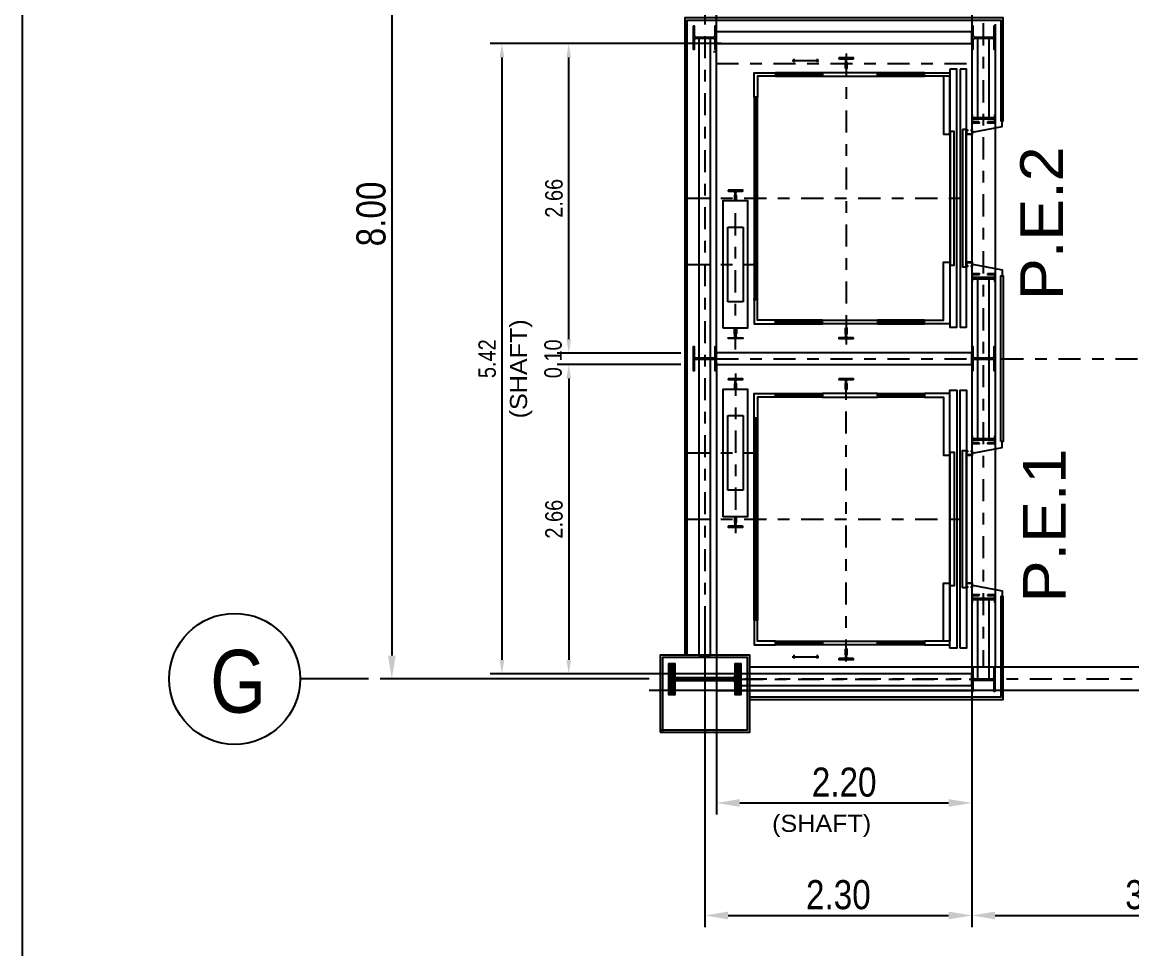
# Model space of a CAD drawing. Header units: millimetres. Extents: x 2148 to 2681, y 758 to 986.
# Drawn here: x 2480.45 to 2490, y 892.58 to 900.55 of the extents above; entities that cross this region are included whole.
import ezdxf

# ---------------------------------------------------------------- set-up
doc = ezdxf.new("R2010")
doc.units = ezdxf.units.MM
doc.linetypes.add('ACAD_ISO02W100', pattern=[15, 12, -3])
doc.linetypes.add('CENTER2', pattern=[28.575, 19.05, -3.175, 3.175, -3.175])
for name, color, linetype in [('ar elev', 2, 'Continuous'), ('cladding', 2, 'Continuous'), ('DIM', 20, 'Continuous'), ('HATCH', 8, 'Continuous'), ('p-boarder', 2, 'Continuous'), ('S-COLS', 6, 'Continuous'), ('TEXT', 6, 'Continuous'), ('wall', 4, 'Continuous')]:
    doc.layers.add(name, color=color, linetype=linetype)
doc.styles.add('ARIALNW', font='ARIALN.TTF')
doc.styles.add('MMTX$0$ESMX$0$X-OPTA1D', font='x-opta1d')
doc.dimstyles.new('DIM 100', dxfattribs={"dimtxt": 0.2, "dimasz": 0.2, "dimexe": 0.1, "dimexo": 0, "dimgap": 0.05, "dimtad": 1, "dimzin": 0, "dimdsep": 46, "dimtxsty": 'ARIALNW', "dimcen": 0.09, "dimclrd": 6, "dimclre": 6, "dimclrt": 13, "dimadec": 0, "dimazin": 0, "dimtfac": 1, "dimtofl": 0, "dimtmove": 2, "dimatfit": 3, "dimfxl": 1, "dimtolj": 1, "dimtzin": 0, "dimarcsym": 0})
pattern_1 = [(45, (72339.151208, 2952.6957224), (-0.00391434111013, 0.00391434111013), [])]

# ---------------------------------------------------------------- blocks, each defined once
blk = doc.blocks.new('*D2766')
at = {"color": 6, "lineweight": -2, "ltscale": 0.05, "transparency": 16777216}
for p, q in [((2485.847, 902.9047), (2483.5311, 902.9047)), ((2483.6311, 902.7047), (2483.6311, 895.1029)), ((2485.847, 894.9029), (2483.5311, 894.9029))]:
    blk.add_line(p, q, dxfattribs=at)
at = {"color": 6, "ltscale": 0.05, "transparency": 16777216}
for points in [[(2483.5977, 902.7047), (2483.6644, 902.7047), (2483.6311, 902.9047)], [(2483.5977, 895.1029), (2483.6644, 895.1029), (2483.6311, 894.9029)]]:
    blk.add_solid(points, dxfattribs=at)
at = {"layer": 'Defpoints', "color": 0, "ltscale": 0.05, "transparency": 16777216}
for p in [(2485.847, 902.9047), (2483.6311, 894.9029), (2485.847, 894.9029, 0)]:
    blk.add_point(p, dxfattribs=at)
at = {"color": 13, "ltscale": 0.05, "transparency": 16777216, "insert": (2483.4534, 898.9038), "char_height": 0.25, "attachment_point": 5, "rotation": 90, "style": 'ARIALNW'}
blk.add_mtext('\\A1;8.00', dxfattribs=at)
blk = doc.blocks.new('*D2768')
at = {"color": 6, "lineweight": -2, "ltscale": 0.05, "transparency": 16777216}
for p, q in [((2486.4252, 895.5366), (2486.4252, 893.735)), ((2488.623, 895.1539), (2488.623, 893.735)), ((2486.6252, 893.835), (2488.423, 893.835))]:
    blk.add_line(p, q, dxfattribs=at)
at = {"color": 6, "ltscale": 0.05, "transparency": 16777216}
for points in [[(2486.6252, 893.8683), (2486.6252, 893.8017), (2486.4252, 893.835)], [(2488.423, 893.8683), (2488.423, 893.8017), (2488.623, 893.835)]]:
    blk.add_solid(points, dxfattribs=at)
at = {"layer": 'Defpoints', "color": 0, "ltscale": 0.05, "transparency": 16777216}
for p in [(2486.4252, 895.5366, 0), (2488.623, 895.1539, 0), (2488.623, 893.835)]:
    blk.add_point(p, dxfattribs=at)
at = {"color": 13, "ltscale": 0.05, "transparency": 16777216, "insert": (2487.5241, 894.0127), "char_height": 0.25, "attachment_point": 5, "style": 'ARIALNW'}
blk.add_mtext('\\A1;2.20', dxfattribs=at)
blk = doc.blocks.new('*D2770')
at = {"color": 6, "lineweight": -2, "ltscale": 0.05, "transparency": 16777216}
for p, q in [((2488.623, 894.1094), (2488.623, 892.7666)), ((2491.8203, 894.11), (2491.8203, 892.7666)), ((2488.823, 892.8666), (2491.6203, 892.8666))]:
    blk.add_line(p, q, dxfattribs=at)
at = {"color": 6, "ltscale": 0.05, "transparency": 16777216}
for points in [[(2488.823, 892.8999), (2488.823, 892.8332), (2488.623, 892.8666)], [(2491.6203, 892.8999), (2491.6203, 892.8332), (2491.8203, 892.8666)]]:
    blk.add_solid(points, dxfattribs=at)
at = {"layer": 'Defpoints', "color": 0, "ltscale": 0.05, "transparency": 16777216}
for p in [(2488.623, 894.1094), (2491.8203, 894.11), (2491.8203, 892.8666)]:
    blk.add_point(p, dxfattribs=at)
at = {"color": 13, "ltscale": 0.05, "transparency": 16777216, "insert": (2490.2217, 893.0442), "char_height": 0.25, "attachment_point": 5, "style": 'ARIALNW'}
blk.add_mtext('\\A1;3.20', dxfattribs=at)
blk = doc.blocks.new('*D2771')
at = {"color": 6, "lineweight": -2, "ltscale": 0.05, "transparency": 16777216}
for p, q in [((2486.3252, 895.4578), (2486.3252, 892.7666)), ((2488.623, 894.437), (2488.623, 892.7666)), ((2486.5252, 892.8666), (2488.423, 892.8666))]:
    blk.add_line(p, q, dxfattribs=at)
at = {"color": 6, "ltscale": 0.05, "transparency": 16777216}
for points in [[(2486.5252, 892.8999), (2486.5252, 892.8332), (2486.3252, 892.8666)], [(2488.423, 892.8999), (2488.423, 892.8332), (2488.623, 892.8666)]]:
    blk.add_solid(points, dxfattribs=at)
at = {"layer": 'Defpoints', "color": 0, "ltscale": 0.05, "transparency": 16777216}
for p in [(2486.3252, 895.4578, 0), (2488.623, 894.437), (2488.623, 892.8666)]:
    blk.add_point(p, dxfattribs=at)
at = {"color": 13, "ltscale": 0.05, "transparency": 16777216, "insert": (2487.4741, 893.0442), "char_height": 0.25, "attachment_point": 5, "style": 'ARIALNW'}
blk.add_mtext('\\A1;2.30', dxfattribs=at)
blk = doc.blocks.new('A$C1DB67A09')
at = {"layer": 'wall', "color": 16, "linetype": 'ByBlock', "ltscale": 1.5, "elevation": 0}
blk.add_lwpolyline([(9.4918, -81.2801), (106.6918, -81.2801), (106.6918, -9.4801), (9.4918, -9.4801)], close=True, dxfattribs=at)
blk = doc.blocks.new('*D2850')
at = {"layer": 'cladding', "color": 6, "lineweight": -2, "transparency": 16777216}
for p, q in [((2486.4686, 900.3705), (2484.4789, 900.3705)), ((2484.5789, 900.2505), (2484.5789, 895.0661)), ((2486.7278, 894.9461), (2484.4789, 894.9461))]:
    blk.add_line(p, q, dxfattribs=at)
at = {"layer": 'cladding', "color": 6, "transparency": 16777216}
for points in [[(2484.5589, 900.2505), (2484.5989, 900.2505), (2484.5789, 900.3705)], [(2484.5589, 895.0661), (2484.5989, 895.0661), (2484.5789, 894.9461)]]:
    blk.add_solid(points, dxfattribs=at)
at = {"layer": 'Defpoints', "color": 0, "transparency": 16777216}
for p in [(2486.4686, 900.3705), (2484.5789, 894.9461), (2486.7278, 894.9461)]:
    blk.add_point(p, dxfattribs=at)
at = {"layer": 'cladding', "color": 13, "transparency": 16777216, "insert": (2484.4523, 897.6583), "char_height": 0.15, "attachment_point": 5, "rotation": 90, "style": 'ARIALNW'}
blk.add_mtext('\\A1;5.42', dxfattribs=at)
blk = doc.blocks.new('*D2851')
at = {"layer": 'cladding', "color": 6, "lineweight": -2, "transparency": 16777216}
for p, q in [((2485.1539, 897.8271), (2485.1539, 897.9471)), ((2486.1199, 897.7071), (2485.0539, 897.7071)), ((2486.1199, 897.6072), (2485.0539, 897.6072)), ((2485.1539, 897.4872), (2485.1539, 897.3672))]:
    blk.add_line(p, q, dxfattribs=at)
at = {"layer": 'cladding', "color": 6, "transparency": 16777216}
for points in [[(2485.1339, 897.8271), (2485.1739, 897.8271), (2485.1539, 897.7071)], [(2485.1339, 897.4872), (2485.1739, 897.4872), (2485.1539, 897.6072)]]:
    blk.add_solid(points, dxfattribs=at)
at = {"layer": 'Defpoints', "color": 0, "transparency": 16777216}
for p in [(2486.1199, 897.7071), (2485.1539, 897.6072), (2486.1199, 897.6072)]:
    blk.add_point(p, dxfattribs=at)
at = {"layer": 'cladding', "color": 13, "transparency": 16777216, "insert": (2485.0196, 897.6571), "char_height": 0.15, "attachment_point": 5, "rotation": 90, "style": 'ARIALNW'}
blk.add_mtext('\\A1;0.10', dxfattribs=at)
blk = doc.blocks.new('*D2852')
at = {"layer": 'cladding', "color": 6, "lineweight": -2, "transparency": 16777216}
for p, q in [((2485.7244, 897.6072), (2485.0539, 897.6072)), ((2485.1539, 897.4872), (2485.1539, 895.0661)), ((2486.7278, 894.9461), (2485.0539, 894.9461))]:
    blk.add_line(p, q, dxfattribs=at)
at = {"layer": 'cladding', "color": 6, "transparency": 16777216}
for points in [[(2485.1339, 897.4872), (2485.1739, 897.4872), (2485.1539, 897.6072)], [(2485.1339, 895.0661), (2485.1739, 895.0661), (2485.1539, 894.9461)]]:
    blk.add_solid(points, dxfattribs=at)
at = {"layer": 'Defpoints', "color": 0, "transparency": 16777216}
for p in [(2485.7244, 897.6072), (2485.1539, 894.9461), (2486.7278, 894.9461)]:
    blk.add_point(p, dxfattribs=at)
at = {"layer": 'cladding', "color": 13, "transparency": 16777216, "insert": (2485.0273, 896.2767), "char_height": 0.15, "attachment_point": 5, "rotation": 90, "style": 'ARIALNW'}
blk.add_mtext('\\A1;2.66', dxfattribs=at)
blk = doc.blocks.new('*D2853')
at = {"layer": 'cladding', "color": 6, "lineweight": -2, "transparency": 16777216}
for p, q in [((2485.6692, 900.3705), (2485.0539, 900.3705)), ((2485.1539, 897.8271), (2485.1539, 900.2505)), ((2485.7244, 897.7071), (2485.0539, 897.7071))]:
    blk.add_line(p, q, dxfattribs=at)
at = {"layer": 'cladding', "color": 6, "transparency": 16777216}
for points in [[(2485.1339, 900.2505), (2485.1739, 900.2505), (2485.1539, 900.3705)], [(2485.1339, 897.8271), (2485.1739, 897.8271), (2485.1539, 897.7071)]]:
    blk.add_solid(points, dxfattribs=at)
at = {"layer": 'Defpoints', "color": 0, "transparency": 16777216}
for p in [(2485.1539, 900.3705), (2485.6692, 900.3705), (2485.7244, 897.7071)]:
    blk.add_point(p, dxfattribs=at)
at = {"layer": 'cladding', "color": 13, "transparency": 16777216, "insert": (2485.0273, 899.0388), "char_height": 0.15, "attachment_point": 5, "rotation": 90, "style": 'ARIALNW'}
blk.add_mtext('\\A1;2.66', dxfattribs=at)

msp = doc.modelspace()

# ---------------------------------------------------------------- hatches: boundary and pattern name
at = {"ltscale": 0.05}
h = msp.add_hatch(dxfattribs=at)
h.set_pattern_fill('ANSI31', color=8, scale=0.044286, style=0)
h.set_pattern_definition(pattern_1)
h.paths.add_polyline_path([(2486.584886, 894.9324334, -0.414213562), (2486.5670672, 894.9146146), (2486.0832369, 894.9146146, -0.414213562), (2486.0654181, 894.9324334), (2486.0654181, 895.0360779), (2486.0151521, 895.0360779), (2486.0151521, 894.9006864), (2486.6351521, 894.9006864), (2486.6351521, 895.0360779), (2486.584886, 895.0360779)])
h = msp.add_hatch(dxfattribs=at)
h.set_pattern_fill('ANSI31', color=8, scale=0.044286, style=0)
h.set_pattern_definition(pattern_1)
h.paths.add_polyline_path([(2486.584886, 894.7652948), (2486.6351521, 894.7652948), (2486.6351521, 894.9006864), (2486.0151521, 894.9006864), (2486.0151521, 894.7652948), (2486.0654181, 894.7652948), (2486.0654181, 894.8689394, -0.414213562), (2486.0832369, 894.8867582), (2486.5670672, 894.8867582, -0.414213562), (2486.584886, 894.8689394)])

# ---------------------------------------------------------------- linework, layer by layer
for p, q in [((2486.4251521, 900.2985901, 0), (2486.4001521, 900.2985901, 0.0000001)), ((2483.4310504, 894.9028816, 0), (2482.8418485, 894.9028816, 0))]:
    msp.add_line(p, q, dxfattribs=at)
at = {"color": 8, "ltscale": 0.05}
msp.add_line((2486.6351521, 894.9006864, 0), (2486.0151521, 894.9006864, 0), dxfattribs=at)
msp.add_circle((2482.2783519, 894.9028816, 0), 0.5634965)
at = {"layer": 'ar elev', "color": 8, "linetype": 'CENTER2', "ltscale": 0.01}
for p, q in [((2487.5409829, 900.2850733, 0), (2487.540983, 897.779153, 0)), ((2486.5883252, 897.7387483, 0), (2486.5883252, 899.1686655, 0)), ((2486.1735838, 899.0389689, 0), (2488.62773, 899.0389689, 0)), ((2486.1735838, 898.4698689, 0), (2486.744243, 898.4698689, 0)), ((2486.5883252, 897.5294932, 0), (2486.5883252, 896.1151237, 0)), ((2487.540983, 895.0521507, 0), (2487.540983, 897.5031785, 0)), ((2486.1735839, 896.8483237, 0), (2486.744243, 896.8483237, 0)), ((2486.1735839, 896.2776646, 0), (2488.6277301, 896.2776646, 0))]:
    msp.add_line(p, q, dxfattribs=at)
at = {"layer": 'ar elev', "color": 8}
for p, q in [((2487.0763479, 900.2239442, 0), (2487.3071062, 900.2239442, 0)), ((2487.0888213, 900.2270625, 0), (2487.0872621, 900.2239442, 0)), ((2487.0872621, 900.2239442, 0), (2487.0888213, 900.2208258, 0)), ((2487.0919397, 900.2286217, 0), (2487.0888213, 900.2270625, 0)), ((2487.0888213, 900.2208258, 0), (2487.095058, 900.2208258, 0)), ((2487.0919397, 900.239536, 0), (2487.0919397, 900.2099116, 0)), ((2487.095058, 900.2270625, 0), (2487.0919397, 900.2286217, 0)), ((2487.095058, 900.2208258, 0), (2487.095058, 900.2270625, 0)), ((2487.2883961, 900.2270625, 0), (2487.2868369, 900.2239442, 0)), ((2487.2868369, 900.2239442, 0), (2487.2883961, 900.2208258, 0)), ((2487.2915145, 900.2286217, 0), (2487.2883961, 900.2270625, 0)), ((2487.2883961, 900.2208258, 0), (2487.2946328, 900.2208258, 0)), ((2487.2915145, 900.239536, 0), (2487.2915145, 900.2099116, 0)), ((2487.2946328, 900.2270625, 0), (2487.2915145, 900.2286217, 0)), ((2487.296192, 900.2239442, 0), (2487.2946328, 900.2270625, 0)), ((2487.2946328, 900.2208258, 0), (2487.296192, 900.2239442, 0)), ((2487.076348, 895.0926893, 0), (2487.3071063, 895.0926893, 0)), ((2487.0888214, 895.0958076, 0), (2487.0872622, 895.0926893, 0)), ((2487.0872622, 895.0926893, 0), (2487.0888214, 895.0895709, 0)), ((2487.0919397, 895.0973668, 0), (2487.0888214, 895.0958076, 0)), ((2487.0888214, 895.0895709, 0), (2487.0950581, 895.0895709, 0)), ((2487.0919397, 895.1082811, 0), (2487.0919397, 895.0770975, 0)), ((2487.0950581, 895.0958076, 0), (2487.0919397, 895.0973668, 0)), ((2487.0950581, 895.0895709, 0), (2487.0950581, 895.0958076, 0)), ((2487.2883962, 895.0958076, 0), (2487.286837, 895.0926893, 0)), ((2487.286837, 895.0926893, 0), (2487.2883962, 895.0895709, 0)), ((2487.2915145, 895.0973668, 0), (2487.2883962, 895.0958076, 0)), ((2487.2883962, 895.0895709, 0), (2487.2946329, 895.0895709, 0)), ((2487.2915145, 895.1082811, 0), (2487.2915145, 895.0770975, 0)), ((2487.2946329, 895.0958076, 0), (2487.2915145, 895.0973668, 0)), ((2487.2961921, 895.0926893, 0), (2487.2946329, 895.0958076, 0)), ((2487.2946329, 895.0895709, 0), (2487.2961921, 895.0926893, 0))]:
    msp.add_line(p, q, dxfattribs=at)
at = {"layer": 'ar elev', "elevation": 0}
for points in [[(2486.1735839, 895.1069319), (2486.1735838, 900.5700817), (2488.872521, 900.5700817), (2488.872521, 899.7062971), (2488.8927903, 899.7062971), (2488.8927903, 900.5903511), (2486.1533145, 900.590351), (2486.1533146, 895.1069319)], [(2486.778545, 899.9089903), (2486.7489206, 899.9089903), (2486.7489206, 900.1194793), (2486.9344628, 900.1194793), (2486.9344628, 900.0882957), (2486.778545, 900.0882957), (2486.778545, 899.9089903)], [(2488.5232652, 900.1491037), (2488.5232651, 897.9288341), (2488.5778364, 897.9288341), (2488.5778364, 900.1491037), (2488.5232652, 900.1491037)], [(2488.62773, 899.6065099), (2488.8834352, 899.6564036), (2488.8834352, 899.7062973)], [(2488.2145479, 897.9584585), (2488.2145479, 897.9896421), (2488.3782616, 897.9896421), (2488.3782616, 898.4885791), (2488.4328328, 898.4885791), (2488.4328328, 897.9584585), (2488.2145479, 897.9584585)], [(2488.6277301, 898.4714283), (2488.8834353, 898.4215346), (2488.8834353, 898.371641)], [(2486.7785449, 898.1689476), (2486.7489205, 898.1689476), (2486.7489205, 897.9584585), (2486.9344627, 897.9584585), (2486.9344627, 897.9896421), (2486.7785449, 897.9896421), (2486.7785449, 898.1689476)], [(2488.5232652, 895.1675299), (2488.5232651, 897.3877994), (2488.5778364, 897.3877994), (2488.5778364, 895.1675299), (2488.5232652, 895.1675299)], [(2486.7785449, 897.1476859), (2486.7489205, 897.1476859), (2486.7489205, 897.358175), (2486.9344627, 897.358175), (2486.9344627, 897.3269914), (2486.7785449, 897.3269914), (2486.7785449, 897.1476859)], [(2488.2145479, 897.358175), (2488.2145479, 897.3269914), (2488.3782616, 897.3269914), (2488.3782616, 896.8280545), (2488.4328328, 896.8280545), (2488.4328328, 897.358175), (2488.2145479, 897.358175)], [(2488.6277301, 896.8452056), (2488.8834353, 896.8950993), (2488.8834353, 896.944993)], [(2488.6277301, 895.710124), (2488.8834353, 895.6602303), (2488.8834353, 895.6103366)], [(2486.7118738, 894.7262824), (2488.8927904, 894.7262825), (2488.8927904, 895.6103364), (2488.872521, 895.6103364), (2488.8725211, 894.7465518), (2486.7118738, 894.7465518)], [(2486.778545, 895.4076432), (2486.7489206, 895.4076432), (2486.7489206, 895.1971542), (2486.9344628, 895.1971542), (2486.9344628, 895.2283378), (2486.778545, 895.2283378), (2486.778545, 895.4076432)]]:
    msp.add_lwpolyline(points, dxfattribs=at)
for points in [[(2486.2234775, 900.520188), (2486.2234775, 900.3206132), (2486.2359509, 900.3206132), (2486.2359509, 900.4032497), (2486.2375101, 900.4094864), (2486.2421876, 900.4141639), (2486.2484244, 900.4157231), (2486.3981054, 900.4157231), (2486.4043422, 900.4141639), (2486.4105789, 900.4094864), (2486.412138, 900.4032497), (2486.4121381, 900.3206132), (2486.4230523, 900.3206132), (2486.4230523, 900.520188), (2486.412138, 900.520188), (2486.412138, 900.4375516), (2486.4105789, 900.4313149), (2486.4043422, 900.4266373), (2486.3981054, 900.423519), (2486.2484244, 900.423519), (2486.2421876, 900.4266373), (2486.2375101, 900.4313149), (2486.2359509, 900.4375516), (2486.2359509, 900.520188)], [(2488.6230525, 900.520188), (2488.6230525, 900.3206132), (2488.6355259, 900.3206132), (2488.6355259, 900.4032497), (2488.6370851, 900.4094864), (2488.6417626, 900.4141639), (2488.6479993, 900.4157231), (2488.7976804, 900.4157231), (2488.8054763, 900.4141639), (2488.8101539, 900.4094864), (2488.811713, 900.4032497), (2488.811713, 900.3206133), (2488.8226273, 900.3206133), (2488.8226273, 900.520188), (2488.811713, 900.520188), (2488.811713, 900.4375516), (2488.8101539, 900.4313149), (2488.8054763, 900.4266374), (2488.7976804, 900.423519), (2488.6479993, 900.423519), (2488.6417626, 900.4266374), (2488.6370851, 900.4313149), (2488.6355259, 900.4375516), (2488.6355259, 900.520188)], [(2487.3367307, 900.1194793), (2487.3367307, 900.0882957), (2487.81228, 900.0882957), (2487.81228, 900.1194793)], [(2488.2145479, 900.0882957), (2488.2145479, 900.1194793), (2488.4328328, 900.1194793), (2488.4328328, 900.0882957)], [(2488.3782616, 900.0882957), (2488.3782616, 899.5893587), (2488.4328328, 899.5893587), (2488.4328328, 900.0882957)], [(2488.4328328, 900.1491037), (2488.4328328, 897.9288341), (2488.4936408, 897.9288341), (2488.4936408, 900.1491037)], [(2488.6292892, 899.7031787), (2488.6292892, 899.7499541), (2488.62773, 899.7530724), (2488.6246117, 899.7546316), (2488.6230525, 899.7546316), (2488.6230525, 899.6891461), (2488.688538, 899.6891461), (2488.688538, 899.6907053), (2488.6869788, 899.6938237), (2488.6838604, 899.6953829), (2488.6370851, 899.6953829), (2488.6324076, 899.6985012)], [(2488.6292892, 899.731244), (2488.6292892, 899.7218889), (2488.8179498, 899.7218889), (2488.8179498, 899.731244)], [(2488.8085947, 899.6953829), (2488.7618194, 899.6953829), (2488.758701, 899.6938237), (2488.758701, 899.6907053), (2488.758701, 899.6891461), (2488.8226273, 899.6891461), (2488.8226273, 899.7546316), (2488.8210681, 899.7546316), (2488.8179498, 899.7530724), (2488.8179498, 899.7499541), (2488.8179498, 899.7031788), (2488.8148314, 899.6985012)], [(2488.4375104, 899.6143056), (2488.4375104, 898.4636322), (2488.4718123, 898.4636322), (2488.4718123, 899.6143056)], [(2488.5419753, 899.6298974), (2488.5419753, 898.4495996), (2488.574718, 898.4495996), (2488.574718, 899.6298974)], [(2488.5793955, 899.6236608), (2488.5778363, 899.6205425), (2488.5778363, 899.5924773), (2488.5793955, 899.5893589), (2488.5809547, 899.5893589), (2488.6246117, 899.5893589), (2488.62773, 899.5893589), (2488.62773, 899.5924773), (2488.62773, 899.6205425), (2488.62773, 899.6236608), (2488.618375, 899.6236608), (2488.618375, 899.6221017), (2488.6261709, 899.6221017), (2488.6261709, 899.5909181), (2488.5809547, 899.5909181), (2488.5809547, 899.6221017), (2488.5887506, 899.6221017), (2488.5887506, 899.6236608)], [(2486.4838603, 897.9194791), (2486.4838603, 899.0186996), (2486.6927901, 899.0186996), (2486.6927901, 897.9194791)], [(2488.5809547, 898.4901384), (2488.5778364, 898.48702), (2488.5778364, 898.4573957), (2488.5809547, 898.4542773), (2488.5887506, 898.4542773), (2488.5887506, 898.4573957), (2488.5809547, 898.4573957), (2488.5809547, 898.48702), (2488.6261709, 898.48702), (2488.6261709, 898.4573957), (2488.618375, 898.4573957), (2488.618375, 898.4542773), (2488.6246117, 898.4542773), (2488.6277301, 898.4558365), (2488.6277301, 898.4573957), (2488.6277301, 898.48702), (2488.6277301, 898.4885792), (2488.6246117, 898.4901384)], [(2488.6230525, 898.3887917), (2488.6230525, 898.3248654), (2488.6246117, 898.3248654), (2488.6277301, 898.3248654), (2488.6292892, 898.3279837), (2488.6292892, 898.3747591), (2488.6324076, 898.3809958), (2488.6370851, 898.3841141), (2488.6838605, 898.3841141), (2488.6869788, 898.3841141), (2488.688538, 898.3872325), (2488.688538, 898.3887917)], [(2488.6292892, 898.3560489), (2488.6292892, 898.3466939), (2488.8179498, 898.3466939), (2488.8179498, 898.3560489)], [(2488.758701, 898.3887917), (2488.758701, 898.3841141), (2488.8085947, 898.3841141), (2488.8148314, 898.3809958), (2488.8179498, 898.3747591), (2488.8179498, 898.3248654), (2488.8226273, 898.3248654), (2488.8226273, 898.3887917)], [(2488.872521, 896.944993), (2488.872521, 898.3716409), (2488.8927903, 898.3716409), (2488.8927903, 896.944993)], [(2486.7489205, 898.1751843), (2486.7489205, 898.1689476), (2486.7489205, 898.1689476), (2486.7489205, 898.1751843)], [(2487.3367307, 897.9584585), (2487.3367307, 897.9896421), (2487.81228, 897.9896421), (2487.81228, 897.9584585)], [(2486.235951, 897.6762473), (2486.235951, 897.7588837), (2486.2234775, 897.7588837), (2486.2234775, 897.5577497), (2486.235951, 897.5577497), (2486.235951, 897.6419454), (2486.2375101, 897.6481821), (2486.2421877, 897.6528596), (2486.2484244, 897.6544188), (2486.3981055, 897.6544188), (2486.4043422, 897.6528596), (2486.4105789, 897.6481821), (2486.4121381, 897.6419454), (2486.4121381, 897.5577497), (2486.4230523, 897.5577497), (2486.4230523, 897.7588837), (2486.4121381, 897.7588837), (2486.4121381, 897.6762473), (2486.4105789, 897.6684514), (2486.4043422, 897.6637739), (2486.3981055, 897.6622147), (2486.2484244, 897.6622147), (2486.2421877, 897.6637739), (2486.2375101, 897.6684514)], [(2486.4043422, 897.6637739), (2486.3981055, 897.6622147), (2486.2484244, 897.6622147), (2486.2421877, 897.6637739), (2486.2375101, 897.6684514), (2486.235951, 897.6762473), (2486.235951, 897.7588837), (2486.2234775, 897.7588837), (2486.2234775, 897.5577497), (2486.235951, 897.5577497), (2486.235951, 897.6419454), (2486.2375101, 897.6481821), (2486.2421877, 897.6528596), (2486.2484244, 897.6544188), (2486.3981055, 897.6544188), (2486.4043422, 897.6528596), (2486.4105789, 897.6481821), (2486.4121381, 897.6419454), (2486.4121381, 897.5577497), (2486.4230523, 897.5577497), (2486.4230523, 897.7588837), (2486.4121381, 897.7588837), (2486.4121381, 897.6762473), (2486.4105789, 897.6684514)], [(2488.635526, 897.6762473), (2488.635526, 897.7588837), (2488.6230525, 897.7588837), (2488.6230525, 897.5577498), (2488.635526, 897.5577498), (2488.635526, 897.6419454), (2488.6370851, 897.6481821), (2488.6417627, 897.6528596), (2488.6479994, 897.6544188), (2488.7976805, 897.6544188), (2488.8054764, 897.6528596), (2488.8101539, 897.6481821), (2488.8117131, 897.6419454), (2488.8117131, 897.5577498), (2488.8226273, 897.5577498), (2488.8226273, 897.7588837), (2488.8117131, 897.7588837), (2488.8117131, 897.6762473), (2488.8101539, 897.6684514), (2488.8054764, 897.6637739), (2488.7976805, 897.6622147), (2488.6479994, 897.6622147), (2488.6417627, 897.6637739), (2488.6370851, 897.6684514)], [(2486.4838603, 896.2979339), (2486.4838603, 897.3971544), (2486.6927901, 897.3971544), (2486.6927901, 896.2979339)], [(2488.4328328, 895.1675299), (2488.4328328, 897.3877994), (2488.4936408, 897.3877994), (2488.4936408, 895.1675299)], [(2487.3367307, 897.358175), (2487.3367307, 897.3269914), (2487.81228, 897.3269914), (2487.81228, 897.358175)], [(2486.7489205, 897.1414492), (2486.7489205, 897.1476859), (2486.7489205, 897.1476859), (2486.7489205, 897.1414492)], [(2488.6246117, 896.9933273), (2488.6230525, 896.9933273), (2488.6230525, 896.9278419), (2488.688538, 896.9278419), (2488.688538, 896.929401), (2488.6869788, 896.9325194), (2488.6838605, 896.9340786), (2488.6370851, 896.9340786), (2488.6324076, 896.9356377), (2488.6292893, 896.9418745), (2488.6292893, 896.9886498), (2488.6277301, 896.9917682)], [(2488.6292893, 896.9699397), (2488.6292893, 896.9605846), (2488.8179498, 896.9605846), (2488.8179498, 896.9699397)], [(2488.8148314, 896.9356377), (2488.8085947, 896.9340786), (2488.7618194, 896.9340786), (2488.758701, 896.9325194), (2488.758701, 896.929401), (2488.758701, 896.9278419), (2488.8226273, 896.9278419), (2488.8226273, 896.9933273), (2488.8210682, 896.9933273), (2488.8179498, 896.9917682), (2488.8179498, 896.9886498), (2488.8179498, 896.9418745)], [(2488.4375104, 895.7023279), (2488.4375104, 896.8530013), (2488.4718123, 896.8530013), (2488.4718123, 895.7023279)], [(2488.5419753, 895.6867361), (2488.5419753, 896.8670339), (2488.574718, 896.8670339), (2488.574718, 895.6867361)], [(2488.5793956, 896.8623565), (2488.5778364, 896.8592382), (2488.5778364, 896.831173), (2488.5793956, 896.8280546), (2488.5809547, 896.8280546), (2488.6246117, 896.8280546), (2488.6277301, 896.8280546), (2488.6277301, 896.831173), (2488.6277301, 896.8592382), (2488.6277301, 896.8623565), (2488.618375, 896.8623565), (2488.618375, 896.8607974), (2488.6261709, 896.8607974), (2488.6261709, 896.8296138), (2488.5809547, 896.8296138), (2488.5809547, 896.8607974), (2488.5887506, 896.8607974), (2488.5887506, 896.8623565)], [(2488.3782616, 895.2283378), (2488.3782616, 895.7272748), (2488.4328328, 895.7272748), (2488.4328328, 895.2283378)], [(2488.5778364, 895.7241566), (2488.5778364, 895.6960914), (2488.5793956, 895.692973), (2488.5809548, 895.692973), (2488.5887506, 895.692973), (2488.5887506, 895.6945322), (2488.5809548, 895.6945322), (2488.5809548, 895.7257158), (2488.6261709, 895.7257158), (2488.6261709, 895.6945322), (2488.618375, 895.6945322), (2488.618375, 895.692973), (2488.6246117, 895.692973), (2488.6277301, 895.692973), (2488.6277301, 895.6960914), (2488.6277301, 895.7241566), (2488.6277301, 895.7272749), (2488.6246117, 895.7272749), (2488.5809548, 895.7272749), (2488.5793956, 895.7272749)], [(2488.6230526, 895.6274874), (2488.6230526, 895.5620019), (2488.6246117, 895.5620019), (2488.6277301, 895.5635611), (2488.6292893, 895.5666794), (2488.6292893, 895.6134548), (2488.6324076, 895.6196915), (2488.6370852, 895.6212507), (2488.6838605, 895.6212507), (2488.6869789, 895.6228098), (2488.688538, 895.6259282), (2488.688538, 895.6274874)], [(2488.6292893, 895.5947446), (2488.6292893, 895.5853896), (2488.8179498, 895.5853896), (2488.8179498, 895.5947446)], [(2488.758701, 895.6274874), (2488.758701, 895.6228098), (2488.7618194, 895.6212507), (2488.8085947, 895.6212507), (2488.8148315, 895.6196915), (2488.8179498, 895.6134548), (2488.8179498, 895.5635611), (2488.8210682, 895.5620019), (2488.8226273, 895.5620019), (2488.8226273, 895.6274874)], [(2487.3367307, 895.1971542), (2487.3367307, 895.2283378), (2487.81228, 895.2283378), (2487.81228, 895.1971542)], [(2488.2145479, 895.2283378), (2488.2145479, 895.1971542), (2488.4328328, 895.1971542), (2488.4328328, 895.2283378)], [(2488.6230526, 894.9975794), (2488.6230526, 894.7964455), (2488.635526, 894.7964455), (2488.635526, 894.8790819), (2488.6370852, 894.8868778), (2488.6417627, 894.8915553), (2488.6479994, 894.8931145), (2488.7976805, 894.8931145), (2488.8054764, 894.8915553), (2488.8101539, 894.8868778), (2488.8117131, 894.8790819), (2488.8117131, 894.7964455), (2488.8226274, 894.7964455), (2488.8226274, 894.9975795), (2488.8117131, 894.9975795), (2488.8117131, 894.9133838), (2488.8101539, 894.9071471), (2488.8054764, 894.9024696), (2488.7976805, 894.9009104), (2488.6479994, 894.9009104), (2488.6417627, 894.9024696), (2488.6370852, 894.9071471), (2488.635526, 894.9133838), (2488.635526, 894.9975794)]]:
    msp.add_lwpolyline(points, close=True, dxfattribs=at)
at = {"layer": 'ar elev', "color": 3, "elevation": 0}
for points in [[(2486.4230523, 900.4702943), (2486.4230523, 900.3705069), (2488.6230525, 900.3705069), (2488.6230525, 900.4702943)], [(2486.2733712, 900.4157231), (2486.2733712, 897.6622147), (2486.3731586, 897.6622147), (2486.3731586, 900.4157231)], [(2488.6729462, 900.4157231), (2488.6729462, 899.731244), (2488.7727336, 899.731244), (2488.7727336, 900.4157231)], [(2488.6729462, 898.3466939), (2488.6729462, 897.6622147), (2488.7727336, 897.6622147), (2488.7727336, 898.3466939)], [(2486.4230523, 897.70899), (2486.4230523, 897.6092026), (2488.6230525, 897.6092027), (2488.6230525, 897.70899)], [(2486.2733712, 897.6544188), (2486.2733713, 895.1069319), (2486.3731587, 895.1069319), (2486.3731586, 897.6544188)], [(2488.6729462, 897.6544188), (2488.6729462, 896.9699397), (2488.7727336, 896.9699397), (2488.7727336, 897.6544188)], [(2488.6729463, 895.5853896), (2488.6729463, 894.9009104), (2488.7727337, 894.9009104), (2488.7727337, 895.5853896)], [(2486.6351521, 894.9461265), (2486.6351521, 894.8463392), (2488.6230526, 894.8463392), (2488.6230526, 894.9461266)]]:
    msp.add_lwpolyline(points, close=True, dxfattribs=at)
at = {"layer": 'ar elev', "color": 8, "elevation": 0}
for points in [[(2487.4786158, 900.2473319), (2487.4786158, 900.2442135), (2487.4786158, 900.2410952), (2487.4817342, 900.239536), (2487.5300687, 900.2379768), (2487.5347462, 900.2348584), (2487.5363054, 900.2301809), (2487.5363054, 900.2083524), (2487.5331871, 900.2036749), (2487.5331871, 900.1896423), (2487.5331871, 900.1600179), (2487.5347462, 900.1584587), (2487.5487788, 900.1584587), (2487.5487788, 900.1600179), (2487.5487788, 900.2036749), (2487.5456605, 900.2083524), (2487.5456605, 900.2301809), (2487.5487788, 900.2348584), (2487.5534564, 900.2379768), (2487.6017909, 900.239536), (2487.6033501, 900.2410952), (2487.6049092, 900.2442135), (2487.6049092, 900.2473319)], [(2486.9344628, 900.1194793), (2486.9344628, 900.0882957), (2487.3367307, 900.0882957), (2487.3367307, 900.1194793)], [(2486.9344628, 900.1101242), (2486.9344628, 900.09921), (2487.3367307, 900.09921), (2487.3367307, 900.1101242)], [(2487.81228, 900.1194793), (2487.81228, 900.0882957), (2488.2145479, 900.0882957), (2488.2145479, 900.1194793)], [(2487.81228, 900.1101242), (2487.81228, 900.09921), (2488.2145479, 900.09921), (2488.2145479, 900.1101242)], [(2486.7489206, 899.9089903), (2486.7489206, 898.1689476), (2486.7785449, 898.1689476), (2486.7785449, 899.9089903)], [(2486.7582756, 899.9089903), (2486.7582756, 898.1689476), (2486.7691899, 898.1689476), (2486.7691899, 899.9089903)], [(2486.5243989, 899.1075727), (2486.5243989, 899.1044544), (2486.5259581, 899.101336), (2486.5290764, 899.0997768), (2486.5774109, 899.0982176), (2486.5820885, 899.0950993), (2486.5836476, 899.0904218), (2486.5836476, 899.0685933), (2486.5805293, 899.0639157), (2486.5805293, 899.0202587), (2486.5820885, 899.0186996), (2486.5961211, 899.0186996), (2486.5961211, 899.0202587), (2486.5961211, 899.0639157), (2486.5930027, 899.0685933), (2486.5930027, 899.0904218), (2486.5961211, 899.0950993), (2486.6007986, 899.0982176), (2486.6475739, 899.0997768), (2486.6506923, 899.101336), (2486.6522515, 899.1044544), (2486.6522515, 899.1075727)], [(2486.9344627, 897.9896421), (2486.9344627, 897.9584585), (2487.3367307, 897.9584585), (2487.3367307, 897.9896421)], [(2486.9344627, 897.9787279), (2486.9344627, 897.9693728), (2487.3367307, 897.9693728), (2487.3367307, 897.9787279)], [(2487.8122799, 897.9896421), (2487.8122799, 897.9584585), (2488.2145479, 897.9584585), (2488.2145479, 897.9896421)], [(2487.8122799, 897.9787278), (2487.8122799, 897.9693728), (2488.2145479, 897.9693728), (2488.2145479, 897.9787278)], [(2486.5243989, 897.8306059), (2486.5243989, 897.8337243), (2486.5259581, 897.8368426), (2486.5290764, 897.8384018), (2486.5774109, 897.839961), (2486.5820885, 897.8430793), (2486.5836476, 897.8477569), (2486.5836476, 897.8695854), (2486.5805293, 897.8742629), (2486.5805293, 897.9179199), (2486.5820885, 897.9194791), (2486.5961211, 897.9194791), (2486.5961211, 897.9179199), (2486.5961211, 897.8742629), (2486.5930027, 897.8695854), (2486.5930027, 897.8477569), (2486.5961211, 897.8430793), (2486.6007986, 897.839961), (2486.6475739, 897.8384018), (2486.6506923, 897.8368426), (2486.6522515, 897.8337243), (2486.6522515, 897.8306059)], [(2487.4817342, 897.8384018), (2487.4786159, 897.8368426), (2487.4786159, 897.8306059), (2487.6049093, 897.8306059), (2487.6049093, 897.8352835), (2487.6017909, 897.8384018), (2487.5534564, 897.8415202), (2487.5487789, 897.8430793), (2487.5456605, 897.8477569), (2487.5456605, 897.8711445), (2487.5487789, 897.8742629), (2487.5487789, 897.8898547), (2487.5487789, 897.9179199), (2487.5487789, 897.9194791), (2487.5347463, 897.9194791), (2487.5331871, 897.9179199), (2487.5331871, 897.8742629), (2487.5347463, 897.8742629), (2487.5363054, 897.8711445), (2487.5363054, 897.8477569), (2487.5347463, 897.8430793), (2487.5300687, 897.8415202)], [(2486.5243989, 897.4860276), (2486.5243989, 897.4829092), (2486.5259581, 897.4797908), (2486.5290764, 897.4782317), (2486.577411, 897.4751133), (2486.5820885, 897.4735541), (2486.5836477, 897.4688766), (2486.5836477, 897.4470481), (2486.5805293, 897.4423706), (2486.5805293, 897.3987136), (2486.5820885, 897.3971544), (2486.5961211, 897.3971544), (2486.5961211, 897.4423706), (2486.5930027, 897.4470481), (2486.5930027, 897.4688766), (2486.5961211, 897.4735541), (2486.6007986, 897.4751133), (2486.647574, 897.4782317), (2486.6506923, 897.4797908), (2486.6522515, 897.4829092), (2486.6522515, 897.4860276)], [(2487.4786159, 897.4860276), (2487.4786159, 897.4829092), (2487.4786159, 897.4797909), (2487.4817342, 897.4782317), (2487.5300687, 897.4751133), (2487.5347463, 897.4735541), (2487.5363054, 897.4688766), (2487.5363054, 897.4470481), (2487.5331871, 897.4423706), (2487.5331871, 897.4267788), (2487.5331871, 897.3987136), (2487.5347463, 897.3971544), (2487.5487789, 897.3971544), (2487.5487789, 897.3987136), (2487.5487789, 897.4423706), (2487.5456605, 897.4470481), (2487.5456605, 897.4688766), (2487.5487789, 897.4735541), (2487.5534564, 897.4751133), (2487.6017909, 897.4782317), (2487.6033501, 897.4797909), (2487.6049093, 897.4829092), (2487.6049093, 897.4860276)], [(2486.9344627, 897.3269914), (2486.9344627, 897.358175), (2487.3367307, 897.358175), (2487.3367307, 897.3269914)], [(2486.9344627, 897.3379057), (2486.9344627, 897.3472607), (2487.3367307, 897.3472607), (2487.3367307, 897.3379057)], [(2487.8122799, 897.3269914), (2487.8122799, 897.358175), (2488.2145479, 897.358175), (2488.2145479, 897.3269914)], [(2487.8122799, 897.3379057), (2487.8122799, 897.3472607), (2488.2145479, 897.3472607), (2488.2145479, 897.3379057)], [(2486.7489206, 895.4076432), (2486.7489206, 897.1476859), (2486.7785449, 897.1476859), (2486.7785449, 895.4076432)], [(2486.7582756, 895.4076432), (2486.7582756, 897.1476859), (2486.7691899, 897.1476859), (2486.7691899, 895.4076432)], [(2486.5836477, 896.2480402), (2486.5836477, 896.2262117), (2486.5820885, 896.2215342), (2486.577411, 896.219975), (2486.5290765, 896.2168566), (2486.5259581, 896.2152975), (2486.5243989, 896.2121791), (2486.5243989, 896.2090608), (2486.6522515, 896.2090608), (2486.6522515, 896.2121791), (2486.6506923, 896.2152975), (2486.647574, 896.2168566), (2486.6007986, 896.219975), (2486.5961211, 896.2215342), (2486.5930028, 896.2262117), (2486.5930028, 896.2480402), (2486.5961211, 896.2527177), (2486.5961211, 896.2963747), (2486.5961211, 896.2979339), (2486.5820885, 896.2979339), (2486.5805293, 896.2963747), (2486.5805293, 896.2527177)], [(2486.9344628, 895.1971542), (2486.9344628, 895.2283378), (2487.3367307, 895.2283378), (2487.3367307, 895.1971542)], [(2486.9344628, 895.2065093), (2486.9344628, 895.2174235), (2487.3367307, 895.2174235), (2487.3367307, 895.2065093)], [(2487.81228, 895.1971542), (2487.81228, 895.2283378), (2488.2145479, 895.2283378), (2488.2145479, 895.1971542)], [(2487.81228, 895.2065093), (2487.81228, 895.2174235), (2488.2145479, 895.2174235), (2488.2145479, 895.2065093)], [(2487.5347463, 895.1581748), (2487.5331871, 895.1566156), (2487.5331871, 895.1129586), (2487.5347463, 895.1129586), (2487.5363055, 895.1082811), (2487.5363055, 895.0864526), (2487.5347463, 895.081775), (2487.5300688, 895.0802159), (2487.4817342, 895.0770975), (2487.4786159, 895.0755383), (2487.4786159, 895.0693016), (2487.6049093, 895.0693016), (2487.6049093, 895.07242), (2487.6033501, 895.0755383), (2487.601791, 895.0770975), (2487.5534564, 895.0802159), (2487.5487789, 895.081775), (2487.5456605, 895.0864526), (2487.5456605, 895.1082811), (2487.5487789, 895.1129586), (2487.5487789, 895.1285504), (2487.5487789, 895.1566156), (2487.5487789, 895.1581748)]]:
    msp.add_lwpolyline(points, close=True, dxfattribs=at)
at = {"layer": 'ar elev', "linetype": 'ACAD_ISO02W100', "ltscale": 0.3, "elevation": 0}
for points in [[(2486.5228397, 898.1486782), (2486.5228397, 898.7895004), (2486.6553698, 898.7895004), (2486.6553698, 898.1486782)], [(2486.5228397, 896.5271331), (2486.5228397, 897.1679552), (2486.6553699, 897.1679552), (2486.6553699, 896.5271331)]]:
    msp.add_lwpolyline(points, close=True, dxfattribs=at)
at = {"layer": 'HATCH', "linetype": 'CENTER2', "ltscale": 0.01}
for p, q in [((2486.3251521, 902.8872402, 0), (2486.3251521, 895.3828816, 0)), ((2488.7217208, 902.5072402, 0), (2488.7217208, 895.0028816, 0)), ((2486.4251521, 900.1985901, 0), (2488.6207557, 900.1985901, 0)), ((2486.4251521, 900.1985901, 0), (2488.6207557, 900.1985901, 0)), ((2486.4251521, 900.1985901, 0), (2488.6207557, 900.1985901, 0)), ((2486.4251521, 900.1985901, 0), (2488.6207557, 900.1985901, 0)), ((2486.4251521, 897.6583168, 0.0000001), (2491.820289, 897.6583168, 0)), ((2486.6372517, 894.9009104, 0), (2488.6274818, 894.9009104, 0)), ((2486.6681318, 894.9028816, 0), (2495.6611958, 894.9028816, 0))]:
    msp.add_line(p, q, dxfattribs=at)
at = {"layer": 'HATCH', "color": 4, "linetype": 'ByBlock', "ltscale": 0.5, "elevation": 0}
for points in [[(2485.9419257, 894.445401), (2486.7118738, 894.445401), (2486.7118738, 895.1069319), (2485.9419257, 895.1069319), (2485.9419257, 894.445401)], [(2485.9419257, 894.465401), (2486.6918738, 894.465401), (2486.6918738, 895.0869319), (2485.9619257, 895.0869319), (2485.9619257, 894.445401)]]:
    msp.add_lwpolyline(points, dxfattribs=at)
at = {"layer": 'p-boarder', "ltscale": 10}
for p, q in [((2486.4251521, 897.6225263, 0.0000001), (2486.4251521, 902.8872402, 0)), ((2488.6230306, 902.805263, 0), (2488.6230306, 895.0028816, 0)), ((2488.8230306, 900.5363779, 0), (2488.8230306, 895.0028816, 0)), ((2486.4251521, 897.6225263, 0.0000001), (2486.4251521, 895.1069319, 0)), ((2494.9928358, 895.0028816, 0), (2486.7118738, 895.0028816, 0)), ((2494.9928358, 894.8028816, 0.0000001), (2485.8470391, 894.8028816, 0)), ((2486.4251521, 894.8029104, 0), (2488.6274818, 894.8029104, 0)), ((2486.4251521, 894.8029104, 0), (2488.6274818, 894.8029104, 0)), ((2486.4251521, 894.8029104, 0), (2488.6274818, 894.8029104, 0)), ((2486.4251521, 894.8029104, 0), (2488.6274818, 894.8029104, 0))]:
    msp.add_line(p, q, dxfattribs=at)
at = {"layer": 'S-COLS', "elevation": 0}
msp.add_lwpolyline([(2486.6351521, 894.9006864), (2486.6351521, 894.7652948), (2486.584886, 894.7652948), (2486.584886, 894.8689394, 0.414213562), (2486.5670672, 894.8867582), (2486.0832369, 894.8867582, 0.414213562), (2486.0654181, 894.8689394), (2486.0654181, 894.7652948), (2486.0151521, 894.7652948), (2486.0151521, 895.0360779), (2486.0654181, 895.0360779), (2486.0654181, 894.9324334, 0.414213562), (2486.0832369, 894.9146146), (2486.5670672, 894.9146146, 0.414213562), (2486.584886, 894.9324334), (2486.584886, 895.0360779), (2486.6351521, 895.0360779), (2486.6351521, 894.9006864)], format="xyb", dxfattribs=at)

# ---------------------------------------------------------------- block references
at = {"layer": 'DIM', "color": 8}
msp.add_blockref('A$C1DB67A09', (2470.958248, 917.3189005), dxfattribs=at)

# ---------------------------------------------------------------- texts
at = {"color": 2, "style": 'MMTX$0$ESMX$0$X-OPTA1D', "text_generation_flag": 6, "width": 1.1}
for s, height, rotation, p in [('P.E.2', 0.3675, 270, (2489.4069775, 898.1627133, 0)), ('(SHAFT)', 0.147, 270, (2484.7950835, 897.1445353, -0.0000001)), ('P.E.1', 0.3675, 270, (2489.4315249, 895.5615166, 0)), ('(SHAFT)', 0.147, 180, (2486.9038483, 893.586194, -0.0000001))]:
    msp.add_text(s, height=height, rotation=rotation, dxfattribs=at).set_placement(p)
at = {"layer": 'TEXT', "insert": (2482.0674119, 895.1520106, 0), "char_height": 0.54, "width": 3.396423809, "attachment_point": 1, "style": 'ARIALNW'}
msp.add_mtext('G ', dxfattribs=at)

# ---------------------------------------------------------------- dimensions: what is measured, and where the dimension line sits
at = {"ltscale": 0.05}
dim = msp.add_linear_dim(base=(2483.6310504, 894.9028816, 0), p1=(2485.8470391, 902.9046984, 0), p2=(2485.8470391, 894.9028816, 0), angle=90, dimstyle='DIM 100', override={"dimtxt": 0.25}, dxfattribs=at)
dim.commit()
dim.dimension.update_dxf_attribs({"geometry": '*D2766', "text_midpoint": (2483.4534072, 898.90379, 0)})
for base, p1, p2, picture, middle in [((2488.6230306, 893.8350073, 0), (2486.4251521, 895.5366288, 0), (2488.6230306, 895.1538852, 0), '*D2768', (2487.5240913, 894.0126505, 0)), ((2488.6230306, 892.8665654, 0), (2486.3251521, 895.4578361, 0), (2488.6230306, 894.4370284, 0), '*D2771', (2487.4740913, 893.0442087, 0)), ((2491.820289, 892.8665654, 0), (2488.6230306, 894.1093784, 0), (2491.820289, 894.1100472, 0), '*D2770', (2490.2216598, 893.0442087, 0))]:
    dim = msp.add_linear_dim(base=base, p1=p1, p2=p2, dimstyle='DIM 100', override={"dimtxt": 0.25}, dxfattribs=at)
    dim.commit()
    dim.dimension.update_dxf_attribs({"geometry": picture, "text_midpoint": middle})
at = {"layer": 'cladding'}
for base, p1, p2, picture, middle in [((2484.5789314, 894.9461265, 0), (2486.4685745, 900.3705069, 0), (2486.7277846, 894.9461265, 0), '*D2850', (2484.4523454, 897.6583167, 0)), ((2485.1538828, 900.3705069, 0), (2485.7244317, 897.7070769, 0), (2485.6692057, 900.3705069, 0), '*D2853', (2485.0272969, 899.0387919, 0)), ((2485.1538828, 894.9461265, 0), (2485.7244317, 897.6072178, 0), (2486.7277846, 894.9461265, 0), '*D2852', (2485.0272969, 896.2766722, 0))]:
    dim = msp.add_linear_dim(base=base, p1=p1, p2=p2, angle=90, dimstyle='DIM 100', override={"dimtxt": 0.15, "dimasz": 0.12}, dxfattribs=at)
    dim.commit()
    dim.dimension.update_dxf_attribs({"geometry": picture, "text_midpoint": middle})
dim = msp.add_linear_dim(base=(2485.1538828, 897.6072178, 0), p1=(2486.1198758, 897.7070769, 0), p2=(2486.1198758, 897.6072178, 0), angle=90, dimstyle='DIM 100', override={"dimtxt": 0.15, "dimasz": 0.12}, dxfattribs=at)
dim.commit()
dim.dimension.update_dxf_attribs({"geometry": '*D2851', "text_midpoint": (2485.0196243, 897.6571473, 0), "dimtype": 160})

doc.saveas('drawing.dxf')
